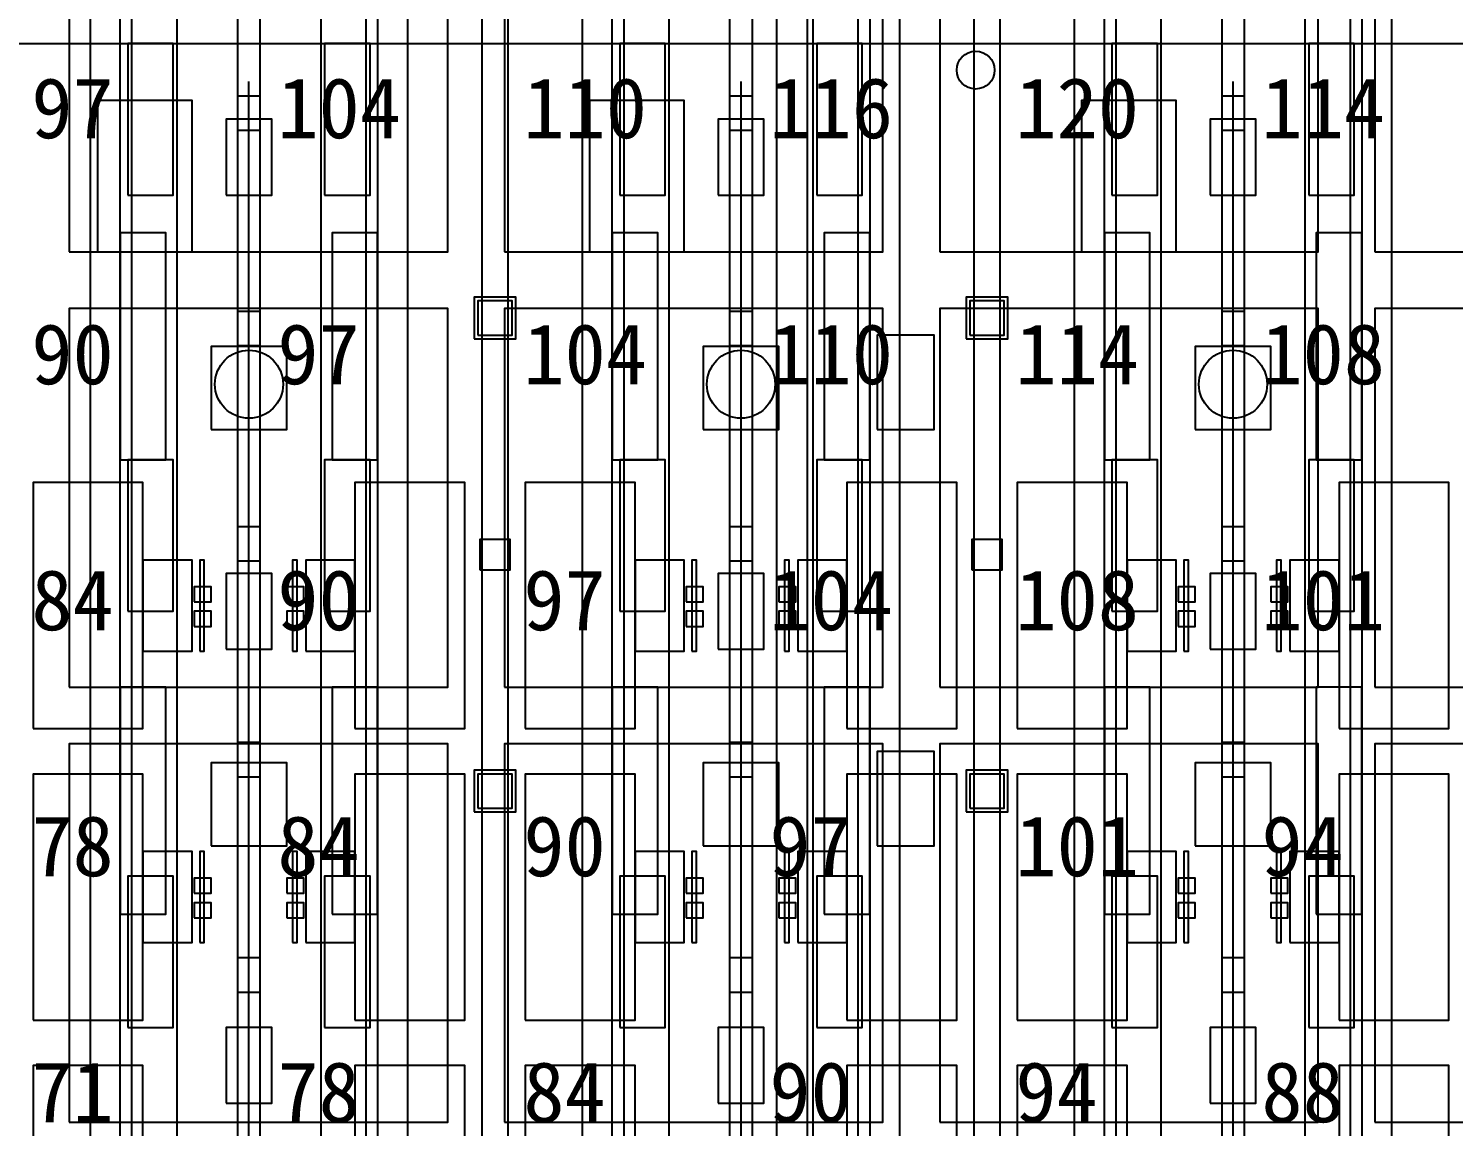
# Model space of a CAD drawing. Header units: metres. Extents: x -1640 to 1560, y -268 to 2338.
# Drawn here: x -234.57 to -196.93, y 934.39 to 963.4 of the extents above; entities that cross this region are included whole.
import ezdxf

# ---------------------------------------------------------------- set-up
doc = ezdxf.new("R2010")
doc.units = ezdxf.units.M
for name, color, linetype in [('1F_CHL', 4, 'Continuous'), ('1F_PUMP', 2, 'Continuous'), ('1F_SCR', 3, 'Continuous'), ('1F_STRUCT_COLUMN', 8, 'Continuous'), ('2F_CSF_LATERAL_RACK_CONCEPT', 9, 'Continuous'), ('2F_RFG', 5, 'Continuous'), ('2F_STRUCT_COLUMN', 8, 'Continuous'), ('2F_VMB', 6, 'Continuous'), ('3F_CLEANROOM_OVERHEAD_PIPE_DUCT_CONCEPT', 9, 'Continuous'), ('3F_CVD', 3, 'Continuous'), ('3F_EHS_EGRESS_DIST_M', 2, 'Continuous'), ('3F_EHS_EXTINGUISHER_HYDRANT_CABINET_CONCEPT', 1, 'Continuous'), ('3F_EHS_GAS_DETECTOR', 6, 'Continuous'), ('3F_FOUP', 5, 'Continuous'), ('3F_OHT', 9, 'Continuous'), ('3F_OHTV', 1, 'Continuous'), ('3F_STK', 3, 'Continuous'), ('3F_STRUCT_COLUMN', 8, 'Continuous'), ('3F_TBAR', 6, 'Continuous'), ('4F_FFU', 1, 'Continuous'), ('4F_STRUCT_PLENUM_TRUSS_CONCEPT', 9, 'Continuous'), ('5F_CHL', 4, 'Continuous'), ('5F_PUMP', 2, 'Continuous'), ('5F_SCR', 3, 'Continuous'), ('5F_STRUCT_COLUMN', 8, 'Continuous'), ('6F_CSF_LATERAL_RACK_CONCEPT', 9, 'Continuous'), ('6F_RFG', 5, 'Continuous'), ('6F_STRUCT_COLUMN', 8, 'Continuous'), ('6F_VMB', 6, 'Continuous'), ('7F_CLEANROOM_OVERHEAD_PIPE_DUCT_CONCEPT', 9, 'Continuous'), ('7F_CVD', 3, 'Continuous'), ('7F_EHS_EGRESS_DIST_M', 2, 'Continuous'), ('7F_EHS_EXTINGUISHER_HYDRANT_CABINET_CONCEPT', 1, 'Continuous'), ('7F_EHS_GAS_DETECTOR', 6, 'Continuous'), ('7F_FOUP', 5, 'Continuous'), ('7F_OHT', 9, 'Continuous'), ('7F_OHTV', 1, 'Continuous'), ('7F_STK', 3, 'Continuous'), ('7F_STRUCT_COLUMN', 8, 'Continuous'), ('7F_TBAR', 6, 'Continuous'), ('8F_FFU', 1, 'Continuous'), ('8F_STRUCT_PLENUM_TRUSS_CONCEPT', 9, 'Continuous'), ('EHS_TREATED_EXHAUST', 30, 'Continuous'), ('UTIL_PCW.R_CONCEPT', 1, 'Continuous'), ('UTIL_PCW.S_CONCEPT', 6, 'Continuous')]:
    doc.layers.add(name, color=color, linetype=linetype)

msp = doc.modelspace()

# ---------------------------------------------------------------- linework, layer by layer
at = {"layer": '1F_CHL'}
for points in [[(-212.15, 952.8), (-210.65, 952.8), (-210.65, 955.3), (-212.15, 955.3)], [(-212.15, 941.8), (-210.65, 941.8), (-210.65, 944.3), (-212.15, 944.3)]]:
    msp.add_lwpolyline(points, close=True, dxfattribs=at)
at = {"layer": '1F_PUMP'}
for points in [[(-231.95, 959), (-230.75, 959), (-230.75, 963), (-231.95, 963)], [(-226.75, 959), (-225.55, 959), (-225.55, 963), (-226.75, 963)], [(-218.95, 959), (-217.75, 959), (-217.75, 963), (-218.95, 963)], [(-213.75, 959), (-212.55, 959), (-212.55, 963), (-213.75, 963)], [(-205.95, 959), (-204.75, 959), (-204.75, 963), (-205.95, 963)], [(-200.75, 959), (-199.55, 959), (-199.55, 963), (-200.75, 963)], [(-231.95, 948), (-230.75, 948), (-230.75, 952), (-231.95, 952)], [(-226.75, 948), (-225.55, 948), (-225.55, 952), (-226.75, 952)], [(-218.95, 948), (-217.75, 948), (-217.75, 952), (-218.95, 952)], [(-213.75, 948), (-212.55, 948), (-212.55, 952), (-213.75, 952)], [(-205.95, 948), (-204.75, 948), (-204.75, 952), (-205.95, 952)], [(-200.75, 948), (-199.55, 948), (-199.55, 952), (-200.75, 952)], [(-231.95, 937), (-230.75, 937), (-230.75, 941), (-231.95, 941)], [(-226.75, 937), (-225.55, 937), (-225.55, 941), (-226.75, 941)], [(-218.95, 937), (-217.75, 937), (-217.75, 941), (-218.95, 941)], [(-213.75, 937), (-212.55, 937), (-212.55, 941), (-213.75, 941)], [(-205.95, 937), (-204.75, 937), (-204.75, 941), (-205.95, 941)], [(-200.75, 937), (-199.55, 937), (-199.55, 941), (-200.75, 941)]]:
    msp.add_lwpolyline(points, close=True, dxfattribs=at)
at = {"layer": '1F_SCR'}
for points in [[(-229.75, 952.8), (-227.75, 952.8), (-227.75, 955), (-229.75, 955)], [(-216.75, 952.8), (-214.75, 952.8), (-214.75, 955), (-216.75, 955)], [(-203.75, 952.8), (-201.75, 952.8), (-201.75, 955), (-203.75, 955)], [(-229.75, 941.8), (-227.75, 941.8), (-227.75, 944), (-229.75, 944)], [(-216.75, 941.8), (-214.75, 941.8), (-214.75, 944), (-216.75, 944)], [(-203.75, 941.8), (-201.75, 941.8), (-201.75, 944), (-203.75, 944)]]:
    msp.add_lwpolyline(points, close=True, dxfattribs=at)
at = {"layer": '1F_STRUCT_COLUMN'}
for points in [[(-222.8, 955.2), (-221.7, 955.2), (-221.7, 956.3), (-222.8, 956.3)], [(-209.8, 955.2), (-208.7, 955.2), (-208.7, 956.3), (-209.8, 956.3)], [(-222.8, 942.7), (-221.7, 942.7), (-221.7, 943.8), (-222.8, 943.8)], [(-209.8, 942.7), (-208.7, 942.7), (-208.7, 943.8), (-209.8, 943.8)]]:
    msp.add_lwpolyline(points, close=True, dxfattribs=at)
at = {"layer": '2F_CSF_LATERAL_RACK_CONCEPT'}
for points in [[(-232.95, 891), (-232.15, 891), (-232.15, 1041), (-232.95, 1041)], [(-225.35, 891), (-224.55, 891), (-224.55, 1041), (-225.35, 1041)], [(-219.95, 891), (-219.15, 891), (-219.15, 1041), (-219.95, 1041)], [(-212.35, 891), (-211.55, 891), (-211.55, 1041), (-212.35, 1041)], [(-206.95, 891), (-206.15, 891), (-206.15, 1041), (-206.95, 1041)], [(-199.35, 891), (-198.55, 891), (-198.55, 1041), (-199.35, 1041)]]:
    msp.add_lwpolyline(points, close=True, dxfattribs=at)
at = {"layer": '2F_RFG'}
for points in [[(-232.15, 952), (-230.95, 952), (-230.95, 958), (-232.15, 958)], [(-226.55, 952), (-225.35, 952), (-225.35, 958), (-226.55, 958)], [(-219.15, 952), (-217.95, 952), (-217.95, 958), (-219.15, 958)], [(-213.55, 952), (-212.35, 952), (-212.35, 958), (-213.55, 958)], [(-206.15, 952), (-204.95, 952), (-204.95, 958), (-206.15, 958)], [(-200.55, 952), (-199.35, 952), (-199.35, 958), (-200.55, 958)], [(-232.15, 940), (-230.95, 940), (-230.95, 946), (-232.15, 946)], [(-226.55, 940), (-225.35, 940), (-225.35, 946), (-226.55, 946)], [(-219.15, 940), (-217.95, 940), (-217.95, 946), (-219.15, 946)], [(-213.55, 940), (-212.35, 940), (-212.35, 946), (-213.55, 946)], [(-206.15, 940), (-204.95, 940), (-204.95, 946), (-206.15, 946)], [(-200.55, 940), (-199.35, 940), (-199.35, 946), (-200.55, 946)]]:
    msp.add_lwpolyline(points, close=True, dxfattribs=at)
at = {"layer": '2F_STRUCT_COLUMN'}
for points in [[(-222.7, 955.3), (-221.8, 955.3), (-221.8, 956.2), (-222.7, 956.2)], [(-209.7, 955.3), (-208.8, 955.3), (-208.8, 956.2), (-209.7, 956.2)], [(-222.7, 942.8), (-221.8, 942.8), (-221.8, 943.7), (-222.7, 943.7)], [(-209.7, 942.8), (-208.8, 942.8), (-208.8, 943.7), (-209.7, 943.7)]]:
    msp.add_lwpolyline(points, close=True, dxfattribs=at)
at = {"layer": '2F_VMB'}
for points in [[(-229.35, 959), (-228.15, 959), (-228.15, 961), (-229.35, 961)], [(-216.35, 959), (-215.15, 959), (-215.15, 961), (-216.35, 961)], [(-203.35, 959), (-202.15, 959), (-202.15, 961), (-203.35, 961)], [(-229.35, 947), (-228.15, 947), (-228.15, 949), (-229.35, 949)], [(-216.35, 947), (-215.15, 947), (-215.15, 949), (-216.35, 949)], [(-203.35, 947), (-202.15, 947), (-202.15, 949), (-203.35, 949)], [(-229.35, 935), (-228.15, 935), (-228.15, 937), (-229.35, 937)], [(-216.35, 935), (-215.15, 935), (-215.15, 937), (-216.35, 937)], [(-203.35, 935), (-202.15, 935), (-202.15, 937), (-203.35, 937)]]:
    msp.add_lwpolyline(points, close=True, dxfattribs=at)
at = {"layer": '3F_CLEANROOM_OVERHEAD_PIPE_DUCT_CONCEPT'}
for points in [[(-231.85, 890), (-230.65, 890), (-230.65, 1042), (-231.85, 1042)], [(-226.85, 890), (-225.65, 890), (-225.65, 1042), (-226.85, 1042)], [(-218.85, 890), (-217.65, 890), (-217.65, 1042), (-218.85, 1042)], [(-213.85, 890), (-212.65, 890), (-212.65, 1042), (-213.85, 1042)], [(-205.85, 890), (-204.65, 890), (-204.65, 1042), (-205.85, 1042)], [(-200.85, 890), (-199.65, 890), (-199.65, 1042), (-200.85, 1042)]]:
    msp.add_lwpolyline(points, close=True, dxfattribs=at)
at = {"layer": '3F_CVD'}
for points in [[(-234.45, 944.9), (-231.55, 944.9), (-231.55, 951.4), (-234.45, 951.4)], [(-225.95, 944.9), (-223.05, 944.9), (-223.05, 951.4), (-225.95, 951.4)], [(-221.45, 944.9), (-218.55, 944.9), (-218.55, 951.4), (-221.45, 951.4)], [(-212.95, 944.9), (-210.05, 944.9), (-210.05, 951.4), (-212.95, 951.4)], [(-208.45, 944.9), (-205.55, 944.9), (-205.55, 951.4), (-208.45, 951.4)], [(-199.95, 944.9), (-197.05, 944.9), (-197.05, 951.4), (-199.95, 951.4)], [(-231.55, 946.95), (-230.25, 946.95), (-230.25, 949.35), (-231.55, 949.35)], [(-227.25, 946.95), (-225.95, 946.95), (-225.95, 949.35), (-227.25, 949.35)], [(-218.55, 946.95), (-217.25, 946.95), (-217.25, 949.35), (-218.55, 949.35)], [(-214.25, 946.95), (-212.95, 946.95), (-212.95, 949.35), (-214.25, 949.35)], [(-205.55, 946.95), (-204.25, 946.95), (-204.25, 949.35), (-205.55, 949.35)], [(-201.25, 946.95), (-199.95, 946.95), (-199.95, 949.35), (-201.25, 949.35)], [(-234.45, 937.2), (-231.55, 937.2), (-231.55, 943.7), (-234.45, 943.7)], [(-225.95, 937.2), (-223.05, 937.2), (-223.05, 943.7), (-225.95, 943.7)], [(-221.45, 937.2), (-218.55, 937.2), (-218.55, 943.7), (-221.45, 943.7)], [(-212.95, 937.2), (-210.05, 937.2), (-210.05, 943.7), (-212.95, 943.7)], [(-208.45, 937.2), (-205.55, 937.2), (-205.55, 943.7), (-208.45, 943.7)], [(-199.95, 937.2), (-197.05, 937.2), (-197.05, 943.7), (-199.95, 943.7)], [(-231.55, 939.25), (-230.25, 939.25), (-230.25, 941.65), (-231.55, 941.65)], [(-227.25, 939.25), (-225.95, 939.25), (-225.95, 941.65), (-227.25, 941.65)], [(-218.55, 939.25), (-217.25, 939.25), (-217.25, 941.65), (-218.55, 941.65)], [(-214.25, 939.25), (-212.95, 939.25), (-212.95, 941.65), (-214.25, 941.65)], [(-205.55, 939.25), (-204.25, 939.25), (-204.25, 941.65), (-205.55, 941.65)], [(-201.25, 939.25), (-199.95, 939.25), (-199.95, 941.65), (-201.25, 941.65)], [(-234.45, 929.5), (-231.55, 929.5), (-231.55, 936), (-234.45, 936)], [(-225.95, 929.5), (-223.05, 929.5), (-223.05, 936), (-225.95, 936)], [(-221.45, 929.5), (-218.55, 929.5), (-218.55, 936), (-221.45, 936)], [(-212.95, 929.5), (-210.05, 929.5), (-210.05, 936), (-212.95, 936)], [(-208.45, 929.5), (-205.55, 929.5), (-205.55, 936), (-208.45, 936)], [(-199.95, 929.5), (-197.05, 929.5), (-197.05, 936), (-199.95, 936)]]:
    msp.add_lwpolyline(points, close=True, dxfattribs=at)
at = {"layer": '3F_EHS_EXTINGUISHER_HYDRANT_CABINET_CONCEPT'}
msp.add_circle((-209.55, 962.3), 0.5, dxfattribs=at)
at = {"layer": '3F_EHS_GAS_DETECTOR'}
for centre in [(-228.75, 954), (-215.75, 954), (-202.75, 954)]:
    msp.add_circle(centre, 0.9, dxfattribs=at)
at = {"layer": '3F_FOUP'}
for points in [[(-230.2, 948.25), (-229.75, 948.25), (-229.75, 948.65), (-230.2, 948.65)], [(-227.75, 948.25), (-227.3, 948.25), (-227.3, 948.65), (-227.75, 948.65)], [(-217.2, 948.25), (-216.75, 948.25), (-216.75, 948.65), (-217.2, 948.65)], [(-214.75, 948.25), (-214.3, 948.25), (-214.3, 948.65), (-214.75, 948.65)], [(-204.2, 948.25), (-203.75, 948.25), (-203.75, 948.65), (-204.2, 948.65)], [(-201.75, 948.25), (-201.3, 948.25), (-201.3, 948.65), (-201.75, 948.65)], [(-230.2, 947.6), (-229.75, 947.6), (-229.75, 948), (-230.2, 948)], [(-227.75, 947.6), (-227.3, 947.6), (-227.3, 948), (-227.75, 948)], [(-217.2, 947.6), (-216.75, 947.6), (-216.75, 948), (-217.2, 948)], [(-214.75, 947.6), (-214.3, 947.6), (-214.3, 948), (-214.75, 948)], [(-204.2, 947.6), (-203.75, 947.6), (-203.75, 948), (-204.2, 948)], [(-201.75, 947.6), (-201.3, 947.6), (-201.3, 948), (-201.75, 948)], [(-230.2, 940.55), (-229.75, 940.55), (-229.75, 940.95), (-230.2, 940.95)], [(-227.75, 940.55), (-227.3, 940.55), (-227.3, 940.95), (-227.75, 940.95)], [(-217.2, 940.55), (-216.75, 940.55), (-216.75, 940.95), (-217.2, 940.95)], [(-214.75, 940.55), (-214.3, 940.55), (-214.3, 940.95), (-214.75, 940.95)], [(-204.2, 940.55), (-203.75, 940.55), (-203.75, 940.95), (-204.2, 940.95)], [(-201.75, 940.55), (-201.3, 940.55), (-201.3, 940.95), (-201.75, 940.95)], [(-230.2, 939.9), (-229.75, 939.9), (-229.75, 940.3), (-230.2, 940.3)], [(-227.75, 939.9), (-227.3, 939.9), (-227.3, 940.3), (-227.75, 940.3)], [(-217.2, 939.9), (-216.75, 939.9), (-216.75, 940.3), (-217.2, 940.3)], [(-214.75, 939.9), (-214.3, 939.9), (-214.3, 940.3), (-214.75, 940.3)], [(-204.2, 939.9), (-203.75, 939.9), (-203.75, 940.3), (-204.2, 940.3)], [(-201.75, 939.9), (-201.3, 939.9), (-201.3, 940.3), (-201.75, 940.3)]]:
    msp.add_lwpolyline(points, close=True, dxfattribs=at)
at = {"layer": '3F_OHT'}
for p, q in [((-228.75, 890), (-228.75, 962)), ((-215.75, 890), (-215.75, 962)), ((-202.75, 890), (-202.75, 962))]:
    msp.add_line(p, q, dxfattribs=at)
at = {"layer": '3F_OHTV'}
for points in [[(-229.05, 960.71), (-228.45, 960.71), (-228.45, 961.61), (-229.05, 961.61)], [(-216.05, 960.71), (-215.45, 960.71), (-215.45, 961.61), (-216.05, 961.61)], [(-203.05, 960.71), (-202.45, 960.71), (-202.45, 961.61), (-203.05, 961.61)], [(-229.05, 955.02), (-228.45, 955.02), (-228.45, 955.92), (-229.05, 955.92)], [(-216.05, 955.02), (-215.45, 955.02), (-215.45, 955.92), (-216.05, 955.92)], [(-203.05, 955.02), (-202.45, 955.02), (-202.45, 955.92), (-203.05, 955.92)], [(-229.05, 949.33), (-228.45, 949.33), (-228.45, 950.23), (-229.05, 950.23)], [(-216.05, 949.33), (-215.45, 949.33), (-215.45, 950.23), (-216.05, 950.23)], [(-203.05, 949.33), (-202.45, 949.33), (-202.45, 950.23), (-203.05, 950.23)], [(-229.05, 943.63), (-228.45, 943.63), (-228.45, 944.53), (-229.05, 944.53)], [(-216.05, 943.63), (-215.45, 943.63), (-215.45, 944.53), (-216.05, 944.53)], [(-203.05, 943.63), (-202.45, 943.63), (-202.45, 944.53), (-203.05, 944.53)], [(-229.05, 937.94), (-228.45, 937.94), (-228.45, 938.84), (-229.05, 938.84)], [(-216.05, 937.94), (-215.45, 937.94), (-215.45, 938.84), (-216.05, 938.84)], [(-203.05, 937.94), (-202.45, 937.94), (-202.45, 938.84), (-203.05, 938.84)]]:
    msp.add_lwpolyline(points, close=True, dxfattribs=at)
at = {"layer": '3F_STK'}
for points in [[(-232.75, 957.5), (-230.25, 957.5), (-230.25, 961.5), (-232.75, 961.5)], [(-219.75, 957.5), (-217.25, 957.5), (-217.25, 961.5), (-219.75, 961.5)], [(-206.75, 957.5), (-204.25, 957.5), (-204.25, 961.5), (-206.75, 961.5)]]:
    msp.add_lwpolyline(points, close=True, dxfattribs=at)
at = {"layer": '3F_STRUCT_COLUMN'}
for points in [[(-222.65, 949.1), (-221.85, 949.1), (-221.85, 949.9), (-222.65, 949.9)], [(-209.65, 949.1), (-208.85, 949.1), (-208.85, 949.9), (-209.65, 949.9)]]:
    msp.add_lwpolyline(points, close=True, dxfattribs=at)
at = {"layer": '3F_TBAR'}
for points in [[(-230.05, 946.95), (-229.93, 946.95), (-229.93, 949.35), (-230.05, 949.35)], [(-227.6, 946.95), (-227.48, 946.95), (-227.48, 949.35), (-227.6, 949.35)], [(-217.05, 946.95), (-216.93, 946.95), (-216.93, 949.35), (-217.05, 949.35)], [(-214.6, 946.95), (-214.48, 946.95), (-214.48, 949.35), (-214.6, 949.35)], [(-204.05, 946.95), (-203.93, 946.95), (-203.93, 949.35), (-204.05, 949.35)], [(-201.6, 946.95), (-201.48, 946.95), (-201.48, 949.35), (-201.6, 949.35)], [(-230.05, 939.25), (-229.93, 939.25), (-229.93, 941.65), (-230.05, 941.65)], [(-227.6, 939.25), (-227.48, 939.25), (-227.48, 941.65), (-227.6, 941.65)], [(-217.05, 939.25), (-216.93, 939.25), (-216.93, 941.65), (-217.05, 941.65)], [(-214.6, 939.25), (-214.48, 939.25), (-214.48, 941.65), (-214.6, 941.65)], [(-204.05, 939.25), (-203.93, 939.25), (-203.93, 941.65), (-204.05, 941.65)], [(-201.6, 939.25), (-201.48, 939.25), (-201.48, 941.65), (-201.6, 941.65)]]:
    msp.add_lwpolyline(points, close=True, dxfattribs=at)
at = {"layer": '4F_FFU'}
for points in [[(-233.5, 957.5), (-223.5, 957.5), (-223.5, 967.5), (-233.5, 967.5)], [(-222, 957.5), (-212, 957.5), (-212, 967.5), (-222, 967.5)], [(-210.5, 957.5), (-200.5, 957.5), (-200.5, 967.5), (-210.5, 967.5)], [(-199, 957.5), (-189, 957.5), (-189, 967.5), (-199, 967.5)], [(-233.5, 946), (-223.5, 946), (-223.5, 956), (-233.5, 956)], [(-222, 946), (-212, 946), (-212, 956), (-222, 956)], [(-210.5, 946), (-200.5, 946), (-200.5, 956), (-210.5, 956)], [(-199, 946), (-189, 946), (-189, 956), (-199, 956)], [(-233.5, 934.5), (-223.5, 934.5), (-223.5, 944.5), (-233.5, 944.5)], [(-222, 934.5), (-212, 934.5), (-212, 944.5), (-222, 944.5)], [(-210.5, 934.5), (-200.5, 934.5), (-200.5, 944.5), (-210.5, 944.5)], [(-199, 934.5), (-189, 934.5), (-189, 944.5), (-199, 944.5)]]:
    msp.add_lwpolyline(points, close=True, dxfattribs=at)
at = {"layer": '4F_STRUCT_PLENUM_TRUSS_CONCEPT'}
for points in [[(-222.6, 887), (-221.9, 887), (-221.9, 1045), (-222.6, 1045)], [(-209.6, 887), (-208.9, 887), (-208.9, 1045), (-209.6, 1045)]]:
    msp.add_lwpolyline(points, close=True, dxfattribs=at)
at = {"layer": '5F_CHL'}
for points in [[(-212.15, 952.8), (-210.65, 952.8), (-210.65, 955.3), (-212.15, 955.3)], [(-212.15, 941.8), (-210.65, 941.8), (-210.65, 944.3), (-212.15, 944.3)]]:
    msp.add_lwpolyline(points, close=True, dxfattribs=at)
at = {"layer": '5F_PUMP'}
for points in [[(-231.95, 959), (-230.75, 959), (-230.75, 963), (-231.95, 963)], [(-226.75, 959), (-225.55, 959), (-225.55, 963), (-226.75, 963)], [(-218.95, 959), (-217.75, 959), (-217.75, 963), (-218.95, 963)], [(-213.75, 959), (-212.55, 959), (-212.55, 963), (-213.75, 963)], [(-205.95, 959), (-204.75, 959), (-204.75, 963), (-205.95, 963)], [(-200.75, 959), (-199.55, 959), (-199.55, 963), (-200.75, 963)], [(-231.95, 948), (-230.75, 948), (-230.75, 952), (-231.95, 952)], [(-226.75, 948), (-225.55, 948), (-225.55, 952), (-226.75, 952)], [(-218.95, 948), (-217.75, 948), (-217.75, 952), (-218.95, 952)], [(-213.75, 948), (-212.55, 948), (-212.55, 952), (-213.75, 952)], [(-205.95, 948), (-204.75, 948), (-204.75, 952), (-205.95, 952)], [(-200.75, 948), (-199.55, 948), (-199.55, 952), (-200.75, 952)], [(-231.95, 937), (-230.75, 937), (-230.75, 941), (-231.95, 941)], [(-226.75, 937), (-225.55, 937), (-225.55, 941), (-226.75, 941)], [(-218.95, 937), (-217.75, 937), (-217.75, 941), (-218.95, 941)], [(-213.75, 937), (-212.55, 937), (-212.55, 941), (-213.75, 941)], [(-205.95, 937), (-204.75, 937), (-204.75, 941), (-205.95, 941)], [(-200.75, 937), (-199.55, 937), (-199.55, 941), (-200.75, 941)]]:
    msp.add_lwpolyline(points, close=True, dxfattribs=at)
at = {"layer": '5F_SCR'}
for points in [[(-229.75, 952.8), (-227.75, 952.8), (-227.75, 955), (-229.75, 955)], [(-216.75, 952.8), (-214.75, 952.8), (-214.75, 955), (-216.75, 955)], [(-203.75, 952.8), (-201.75, 952.8), (-201.75, 955), (-203.75, 955)], [(-229.75, 941.8), (-227.75, 941.8), (-227.75, 944), (-229.75, 944)], [(-216.75, 941.8), (-214.75, 941.8), (-214.75, 944), (-216.75, 944)], [(-203.75, 941.8), (-201.75, 941.8), (-201.75, 944), (-203.75, 944)]]:
    msp.add_lwpolyline(points, close=True, dxfattribs=at)
at = {"layer": '5F_STRUCT_COLUMN'}
for points in [[(-222.8, 955.2), (-221.7, 955.2), (-221.7, 956.3), (-222.8, 956.3)], [(-209.8, 955.2), (-208.7, 955.2), (-208.7, 956.3), (-209.8, 956.3)], [(-222.8, 942.7), (-221.7, 942.7), (-221.7, 943.8), (-222.8, 943.8)], [(-209.8, 942.7), (-208.7, 942.7), (-208.7, 943.8), (-209.8, 943.8)]]:
    msp.add_lwpolyline(points, close=True, dxfattribs=at)
at = {"layer": '6F_CSF_LATERAL_RACK_CONCEPT'}
for points in [[(-232.95, 891), (-232.15, 891), (-232.15, 1041), (-232.95, 1041)], [(-225.35, 891), (-224.55, 891), (-224.55, 1041), (-225.35, 1041)], [(-219.95, 891), (-219.15, 891), (-219.15, 1041), (-219.95, 1041)], [(-212.35, 891), (-211.55, 891), (-211.55, 1041), (-212.35, 1041)], [(-206.95, 891), (-206.15, 891), (-206.15, 1041), (-206.95, 1041)], [(-199.35, 891), (-198.55, 891), (-198.55, 1041), (-199.35, 1041)]]:
    msp.add_lwpolyline(points, close=True, dxfattribs=at)
at = {"layer": '6F_RFG'}
for points in [[(-232.15, 952), (-230.95, 952), (-230.95, 958), (-232.15, 958)], [(-226.55, 952), (-225.35, 952), (-225.35, 958), (-226.55, 958)], [(-219.15, 952), (-217.95, 952), (-217.95, 958), (-219.15, 958)], [(-213.55, 952), (-212.35, 952), (-212.35, 958), (-213.55, 958)], [(-206.15, 952), (-204.95, 952), (-204.95, 958), (-206.15, 958)], [(-200.55, 952), (-199.35, 952), (-199.35, 958), (-200.55, 958)], [(-232.15, 940), (-230.95, 940), (-230.95, 946), (-232.15, 946)], [(-226.55, 940), (-225.35, 940), (-225.35, 946), (-226.55, 946)], [(-219.15, 940), (-217.95, 940), (-217.95, 946), (-219.15, 946)], [(-213.55, 940), (-212.35, 940), (-212.35, 946), (-213.55, 946)], [(-206.15, 940), (-204.95, 940), (-204.95, 946), (-206.15, 946)], [(-200.55, 940), (-199.35, 940), (-199.35, 946), (-200.55, 946)]]:
    msp.add_lwpolyline(points, close=True, dxfattribs=at)
at = {"layer": '6F_STRUCT_COLUMN'}
for points in [[(-222.7, 955.3), (-221.8, 955.3), (-221.8, 956.2), (-222.7, 956.2)], [(-209.7, 955.3), (-208.8, 955.3), (-208.8, 956.2), (-209.7, 956.2)], [(-222.7, 942.8), (-221.8, 942.8), (-221.8, 943.7), (-222.7, 943.7)], [(-209.7, 942.8), (-208.8, 942.8), (-208.8, 943.7), (-209.7, 943.7)]]:
    msp.add_lwpolyline(points, close=True, dxfattribs=at)
at = {"layer": '6F_VMB'}
for points in [[(-229.35, 959), (-228.15, 959), (-228.15, 961), (-229.35, 961)], [(-216.35, 959), (-215.15, 959), (-215.15, 961), (-216.35, 961)], [(-203.35, 959), (-202.15, 959), (-202.15, 961), (-203.35, 961)], [(-229.35, 947), (-228.15, 947), (-228.15, 949), (-229.35, 949)], [(-216.35, 947), (-215.15, 947), (-215.15, 949), (-216.35, 949)], [(-203.35, 947), (-202.15, 947), (-202.15, 949), (-203.35, 949)], [(-229.35, 935), (-228.15, 935), (-228.15, 937), (-229.35, 937)], [(-216.35, 935), (-215.15, 935), (-215.15, 937), (-216.35, 937)], [(-203.35, 935), (-202.15, 935), (-202.15, 937), (-203.35, 937)]]:
    msp.add_lwpolyline(points, close=True, dxfattribs=at)
at = {"layer": '7F_CLEANROOM_OVERHEAD_PIPE_DUCT_CONCEPT'}
for points in [[(-231.85, 890), (-230.65, 890), (-230.65, 1042), (-231.85, 1042)], [(-226.85, 890), (-225.65, 890), (-225.65, 1042), (-226.85, 1042)], [(-218.85, 890), (-217.65, 890), (-217.65, 1042), (-218.85, 1042)], [(-213.85, 890), (-212.65, 890), (-212.65, 1042), (-213.85, 1042)], [(-205.85, 890), (-204.65, 890), (-204.65, 1042), (-205.85, 1042)], [(-200.85, 890), (-199.65, 890), (-199.65, 1042), (-200.85, 1042)]]:
    msp.add_lwpolyline(points, close=True, dxfattribs=at)
at = {"layer": '7F_CVD'}
for points in [[(-234.45, 944.9), (-231.55, 944.9), (-231.55, 951.4), (-234.45, 951.4)], [(-225.95, 944.9), (-223.05, 944.9), (-223.05, 951.4), (-225.95, 951.4)], [(-221.45, 944.9), (-218.55, 944.9), (-218.55, 951.4), (-221.45, 951.4)], [(-212.95, 944.9), (-210.05, 944.9), (-210.05, 951.4), (-212.95, 951.4)], [(-208.45, 944.9), (-205.55, 944.9), (-205.55, 951.4), (-208.45, 951.4)], [(-199.95, 944.9), (-197.05, 944.9), (-197.05, 951.4), (-199.95, 951.4)], [(-231.55, 946.95), (-230.25, 946.95), (-230.25, 949.35), (-231.55, 949.35)], [(-227.25, 946.95), (-225.95, 946.95), (-225.95, 949.35), (-227.25, 949.35)], [(-218.55, 946.95), (-217.25, 946.95), (-217.25, 949.35), (-218.55, 949.35)], [(-214.25, 946.95), (-212.95, 946.95), (-212.95, 949.35), (-214.25, 949.35)], [(-205.55, 946.95), (-204.25, 946.95), (-204.25, 949.35), (-205.55, 949.35)], [(-201.25, 946.95), (-199.95, 946.95), (-199.95, 949.35), (-201.25, 949.35)], [(-234.45, 937.2), (-231.55, 937.2), (-231.55, 943.7), (-234.45, 943.7)], [(-225.95, 937.2), (-223.05, 937.2), (-223.05, 943.7), (-225.95, 943.7)], [(-221.45, 937.2), (-218.55, 937.2), (-218.55, 943.7), (-221.45, 943.7)], [(-212.95, 937.2), (-210.05, 937.2), (-210.05, 943.7), (-212.95, 943.7)], [(-208.45, 937.2), (-205.55, 937.2), (-205.55, 943.7), (-208.45, 943.7)], [(-199.95, 937.2), (-197.05, 937.2), (-197.05, 943.7), (-199.95, 943.7)], [(-231.55, 939.25), (-230.25, 939.25), (-230.25, 941.65), (-231.55, 941.65)], [(-227.25, 939.25), (-225.95, 939.25), (-225.95, 941.65), (-227.25, 941.65)], [(-218.55, 939.25), (-217.25, 939.25), (-217.25, 941.65), (-218.55, 941.65)], [(-214.25, 939.25), (-212.95, 939.25), (-212.95, 941.65), (-214.25, 941.65)], [(-205.55, 939.25), (-204.25, 939.25), (-204.25, 941.65), (-205.55, 941.65)], [(-201.25, 939.25), (-199.95, 939.25), (-199.95, 941.65), (-201.25, 941.65)], [(-234.45, 929.5), (-231.55, 929.5), (-231.55, 936), (-234.45, 936)], [(-225.95, 929.5), (-223.05, 929.5), (-223.05, 936), (-225.95, 936)], [(-221.45, 929.5), (-218.55, 929.5), (-218.55, 936), (-221.45, 936)], [(-212.95, 929.5), (-210.05, 929.5), (-210.05, 936), (-212.95, 936)], [(-208.45, 929.5), (-205.55, 929.5), (-205.55, 936), (-208.45, 936)], [(-199.95, 929.5), (-197.05, 929.5), (-197.05, 936), (-199.95, 936)]]:
    msp.add_lwpolyline(points, close=True, dxfattribs=at)
at = {"layer": '7F_EHS_EXTINGUISHER_HYDRANT_CABINET_CONCEPT'}
msp.add_circle((-209.55, 962.3), 0.5, dxfattribs=at)
at = {"layer": '7F_EHS_GAS_DETECTOR'}
for centre in [(-228.75, 954), (-215.75, 954), (-202.75, 954)]:
    msp.add_circle(centre, 0.9, dxfattribs=at)
at = {"layer": '7F_FOUP'}
for points in [[(-230.2, 948.25), (-229.75, 948.25), (-229.75, 948.65), (-230.2, 948.65)], [(-227.75, 948.25), (-227.3, 948.25), (-227.3, 948.65), (-227.75, 948.65)], [(-217.2, 948.25), (-216.75, 948.25), (-216.75, 948.65), (-217.2, 948.65)], [(-214.75, 948.25), (-214.3, 948.25), (-214.3, 948.65), (-214.75, 948.65)], [(-204.2, 948.25), (-203.75, 948.25), (-203.75, 948.65), (-204.2, 948.65)], [(-201.75, 948.25), (-201.3, 948.25), (-201.3, 948.65), (-201.75, 948.65)], [(-230.2, 947.6), (-229.75, 947.6), (-229.75, 948), (-230.2, 948)], [(-227.75, 947.6), (-227.3, 947.6), (-227.3, 948), (-227.75, 948)], [(-217.2, 947.6), (-216.75, 947.6), (-216.75, 948), (-217.2, 948)], [(-214.75, 947.6), (-214.3, 947.6), (-214.3, 948), (-214.75, 948)], [(-204.2, 947.6), (-203.75, 947.6), (-203.75, 948), (-204.2, 948)], [(-201.75, 947.6), (-201.3, 947.6), (-201.3, 948), (-201.75, 948)], [(-230.2, 940.55), (-229.75, 940.55), (-229.75, 940.95), (-230.2, 940.95)], [(-227.75, 940.55), (-227.3, 940.55), (-227.3, 940.95), (-227.75, 940.95)], [(-217.2, 940.55), (-216.75, 940.55), (-216.75, 940.95), (-217.2, 940.95)], [(-214.75, 940.55), (-214.3, 940.55), (-214.3, 940.95), (-214.75, 940.95)], [(-204.2, 940.55), (-203.75, 940.55), (-203.75, 940.95), (-204.2, 940.95)], [(-201.75, 940.55), (-201.3, 940.55), (-201.3, 940.95), (-201.75, 940.95)], [(-230.2, 939.9), (-229.75, 939.9), (-229.75, 940.3), (-230.2, 940.3)], [(-227.75, 939.9), (-227.3, 939.9), (-227.3, 940.3), (-227.75, 940.3)], [(-217.2, 939.9), (-216.75, 939.9), (-216.75, 940.3), (-217.2, 940.3)], [(-214.75, 939.9), (-214.3, 939.9), (-214.3, 940.3), (-214.75, 940.3)], [(-204.2, 939.9), (-203.75, 939.9), (-203.75, 940.3), (-204.2, 940.3)], [(-201.75, 939.9), (-201.3, 939.9), (-201.3, 940.3), (-201.75, 940.3)]]:
    msp.add_lwpolyline(points, close=True, dxfattribs=at)
at = {"layer": '7F_OHT'}
for p, q in [((-228.75, 890), (-228.75, 962)), ((-215.75, 890), (-215.75, 962)), ((-202.75, 890), (-202.75, 962))]:
    msp.add_line(p, q, dxfattribs=at)
at = {"layer": '7F_OHTV'}
for points in [[(-229.05, 960.71), (-228.45, 960.71), (-228.45, 961.61), (-229.05, 961.61)], [(-216.05, 960.71), (-215.45, 960.71), (-215.45, 961.61), (-216.05, 961.61)], [(-203.05, 960.71), (-202.45, 960.71), (-202.45, 961.61), (-203.05, 961.61)], [(-229.05, 955.02), (-228.45, 955.02), (-228.45, 955.92), (-229.05, 955.92)], [(-216.05, 955.02), (-215.45, 955.02), (-215.45, 955.92), (-216.05, 955.92)], [(-203.05, 955.02), (-202.45, 955.02), (-202.45, 955.92), (-203.05, 955.92)], [(-229.05, 949.33), (-228.45, 949.33), (-228.45, 950.23), (-229.05, 950.23)], [(-216.05, 949.33), (-215.45, 949.33), (-215.45, 950.23), (-216.05, 950.23)], [(-203.05, 949.33), (-202.45, 949.33), (-202.45, 950.23), (-203.05, 950.23)], [(-229.05, 943.63), (-228.45, 943.63), (-228.45, 944.53), (-229.05, 944.53)], [(-216.05, 943.63), (-215.45, 943.63), (-215.45, 944.53), (-216.05, 944.53)], [(-203.05, 943.63), (-202.45, 943.63), (-202.45, 944.53), (-203.05, 944.53)], [(-229.05, 937.94), (-228.45, 937.94), (-228.45, 938.84), (-229.05, 938.84)], [(-216.05, 937.94), (-215.45, 937.94), (-215.45, 938.84), (-216.05, 938.84)], [(-203.05, 937.94), (-202.45, 937.94), (-202.45, 938.84), (-203.05, 938.84)]]:
    msp.add_lwpolyline(points, close=True, dxfattribs=at)
at = {"layer": '7F_STK'}
for points in [[(-232.75, 957.5), (-230.25, 957.5), (-230.25, 961.5), (-232.75, 961.5)], [(-219.75, 957.5), (-217.25, 957.5), (-217.25, 961.5), (-219.75, 961.5)], [(-206.75, 957.5), (-204.25, 957.5), (-204.25, 961.5), (-206.75, 961.5)]]:
    msp.add_lwpolyline(points, close=True, dxfattribs=at)
at = {"layer": '7F_STRUCT_COLUMN'}
for points in [[(-222.65, 949.1), (-221.85, 949.1), (-221.85, 949.9), (-222.65, 949.9)], [(-209.65, 949.1), (-208.85, 949.1), (-208.85, 949.9), (-209.65, 949.9)]]:
    msp.add_lwpolyline(points, close=True, dxfattribs=at)
at = {"layer": '7F_TBAR'}
for points in [[(-230.05, 946.95), (-229.93, 946.95), (-229.93, 949.35), (-230.05, 949.35)], [(-227.6, 946.95), (-227.48, 946.95), (-227.48, 949.35), (-227.6, 949.35)], [(-217.05, 946.95), (-216.93, 946.95), (-216.93, 949.35), (-217.05, 949.35)], [(-214.6, 946.95), (-214.48, 946.95), (-214.48, 949.35), (-214.6, 949.35)], [(-204.05, 946.95), (-203.93, 946.95), (-203.93, 949.35), (-204.05, 949.35)], [(-201.6, 946.95), (-201.48, 946.95), (-201.48, 949.35), (-201.6, 949.35)], [(-230.05, 939.25), (-229.93, 939.25), (-229.93, 941.65), (-230.05, 941.65)], [(-227.6, 939.25), (-227.48, 939.25), (-227.48, 941.65), (-227.6, 941.65)], [(-217.05, 939.25), (-216.93, 939.25), (-216.93, 941.65), (-217.05, 941.65)], [(-214.6, 939.25), (-214.48, 939.25), (-214.48, 941.65), (-214.6, 941.65)], [(-204.05, 939.25), (-203.93, 939.25), (-203.93, 941.65), (-204.05, 941.65)], [(-201.6, 939.25), (-201.48, 939.25), (-201.48, 941.65), (-201.6, 941.65)]]:
    msp.add_lwpolyline(points, close=True, dxfattribs=at)
at = {"layer": '8F_FFU'}
for points in [[(-233.5, 957.5), (-223.5, 957.5), (-223.5, 967.5), (-233.5, 967.5)], [(-222, 957.5), (-212, 957.5), (-212, 967.5), (-222, 967.5)], [(-210.5, 957.5), (-200.5, 957.5), (-200.5, 967.5), (-210.5, 967.5)], [(-199, 957.5), (-189, 957.5), (-189, 967.5), (-199, 967.5)], [(-233.5, 946), (-223.5, 946), (-223.5, 956), (-233.5, 956)], [(-222, 946), (-212, 946), (-212, 956), (-222, 956)], [(-210.5, 946), (-200.5, 946), (-200.5, 956), (-210.5, 956)], [(-199, 946), (-189, 946), (-189, 956), (-199, 956)], [(-233.5, 934.5), (-223.5, 934.5), (-223.5, 944.5), (-233.5, 944.5)], [(-222, 934.5), (-212, 934.5), (-212, 944.5), (-222, 944.5)], [(-210.5, 934.5), (-200.5, 934.5), (-200.5, 944.5), (-210.5, 944.5)], [(-199, 934.5), (-189, 934.5), (-189, 944.5), (-199, 944.5)]]:
    msp.add_lwpolyline(points, close=True, dxfattribs=at)
at = {"layer": '8F_STRUCT_PLENUM_TRUSS_CONCEPT'}
for points in [[(-222.6, 887), (-221.9, 887), (-221.9, 1045), (-222.6, 1045)], [(-209.6, 887), (-208.9, 887), (-208.9, 1045), (-209.6, 1045)]]:
    msp.add_lwpolyline(points, close=True, dxfattribs=at)
at = {"layer": 'EHS_TREATED_EXHAUST'}
for points in [[(-229.05, 891), (-228.45, 891), (-228.45, 1053), (-229.05, 1053)], [(-229.05, 891), (-228.45, 891), (-228.45, 1053), (-229.05, 1053)], [(-216.05, 891), (-215.45, 891), (-215.45, 1053), (-216.05, 1053)], [(-216.05, 891), (-215.45, 891), (-215.45, 1053), (-216.05, 1053)], [(-203.05, 891), (-202.45, 891), (-202.45, 1053), (-203.05, 1053)], [(-203.05, 891), (-202.45, 891), (-202.45, 1053), (-203.05, 1053)]]:
    msp.add_lwpolyline(points, close=True, dxfattribs=at)
at = {"layer": 'UTIL_PCW.R_CONCEPT'}
msp.add_line((-213.995, 892.77), (-213.995, 1039.22), dxfattribs=at)
msp.add_line((-213.995, 892.77), (-213.995, 1039.22), dxfattribs=at)
at = {"layer": 'UTIL_PCW.S_CONCEPT'}
for p, q in [((-214.805, 892.77), (-214.805, 1039.22)), ((-214.805, 892.77), (-214.805, 1039.22)), ((-277.4, 963), (286.4, 963)), ((-277.4, 963), (286.4, 963))]:
    msp.add_line(p, q, dxfattribs=at)

# ---------------------------------------------------------------- texts
at = {"layer": '3F_EHS_EGRESS_DIST_M'}
for s, p in [('97', (-234.5, 960.5)), ('104', (-228, 960.5)), ('110', (-221.5, 960.5)), ('116', (-215, 960.5)), ('120', (-208.5, 960.5)), ('114', (-202, 960.5)), ('90', (-234.5, 954)), ('97', (-228, 954)), ('104', (-221.5, 954)), ('110', (-215, 954)), ('108', (-202, 954)), ('114', (-208.5, 954)), ('84', (-234.5, 947.5)), ('90', (-228, 947.5)), ('97', (-221.5, 947.5)), ('104', (-215, 947.5)), ('108', (-208.5, 947.5)), ('101', (-202, 947.5)), ('78', (-234.5, 941)), ('84', (-228, 941)), ('90', (-221.5, 941)), ('97', (-215, 941)), ('101', (-208.5, 941)), ('94', (-202, 941)), ('71', (-234.5, 934.5)), ('78', (-228, 934.5)), ('84', (-221.5, 934.5)), ('90', (-215, 934.5)), ('94', (-208.5, 934.5)), ('88', (-202, 934.5))]:
    msp.add_text(s, height=1.6, dxfattribs=at).set_placement(p)
at = {"layer": '7F_EHS_EGRESS_DIST_M'}
for s, p in [('97', (-234.5, 960.5)), ('104', (-228, 960.5)), ('110', (-221.5, 960.5)), ('116', (-215, 960.5)), ('120', (-208.5, 960.5)), ('114', (-202, 960.5)), ('90', (-234.5, 954)), ('97', (-228, 954)), ('104', (-221.5, 954)), ('110', (-215, 954)), ('108', (-202, 954)), ('114', (-208.5, 954)), ('84', (-234.5, 947.5)), ('90', (-228, 947.5)), ('97', (-221.5, 947.5)), ('104', (-215, 947.5)), ('108', (-208.5, 947.5)), ('101', (-202, 947.5)), ('78', (-234.5, 941)), ('84', (-228, 941)), ('90', (-221.5, 941)), ('97', (-215, 941)), ('101', (-208.5, 941)), ('94', (-202, 941)), ('71', (-234.5, 934.5)), ('78', (-228, 934.5)), ('84', (-221.5, 934.5)), ('90', (-215, 934.5)), ('94', (-208.5, 934.5)), ('88', (-202, 934.5))]:
    msp.add_text(s, height=1.6, dxfattribs=at).set_placement(p)

doc.saveas('drawing.dxf')
